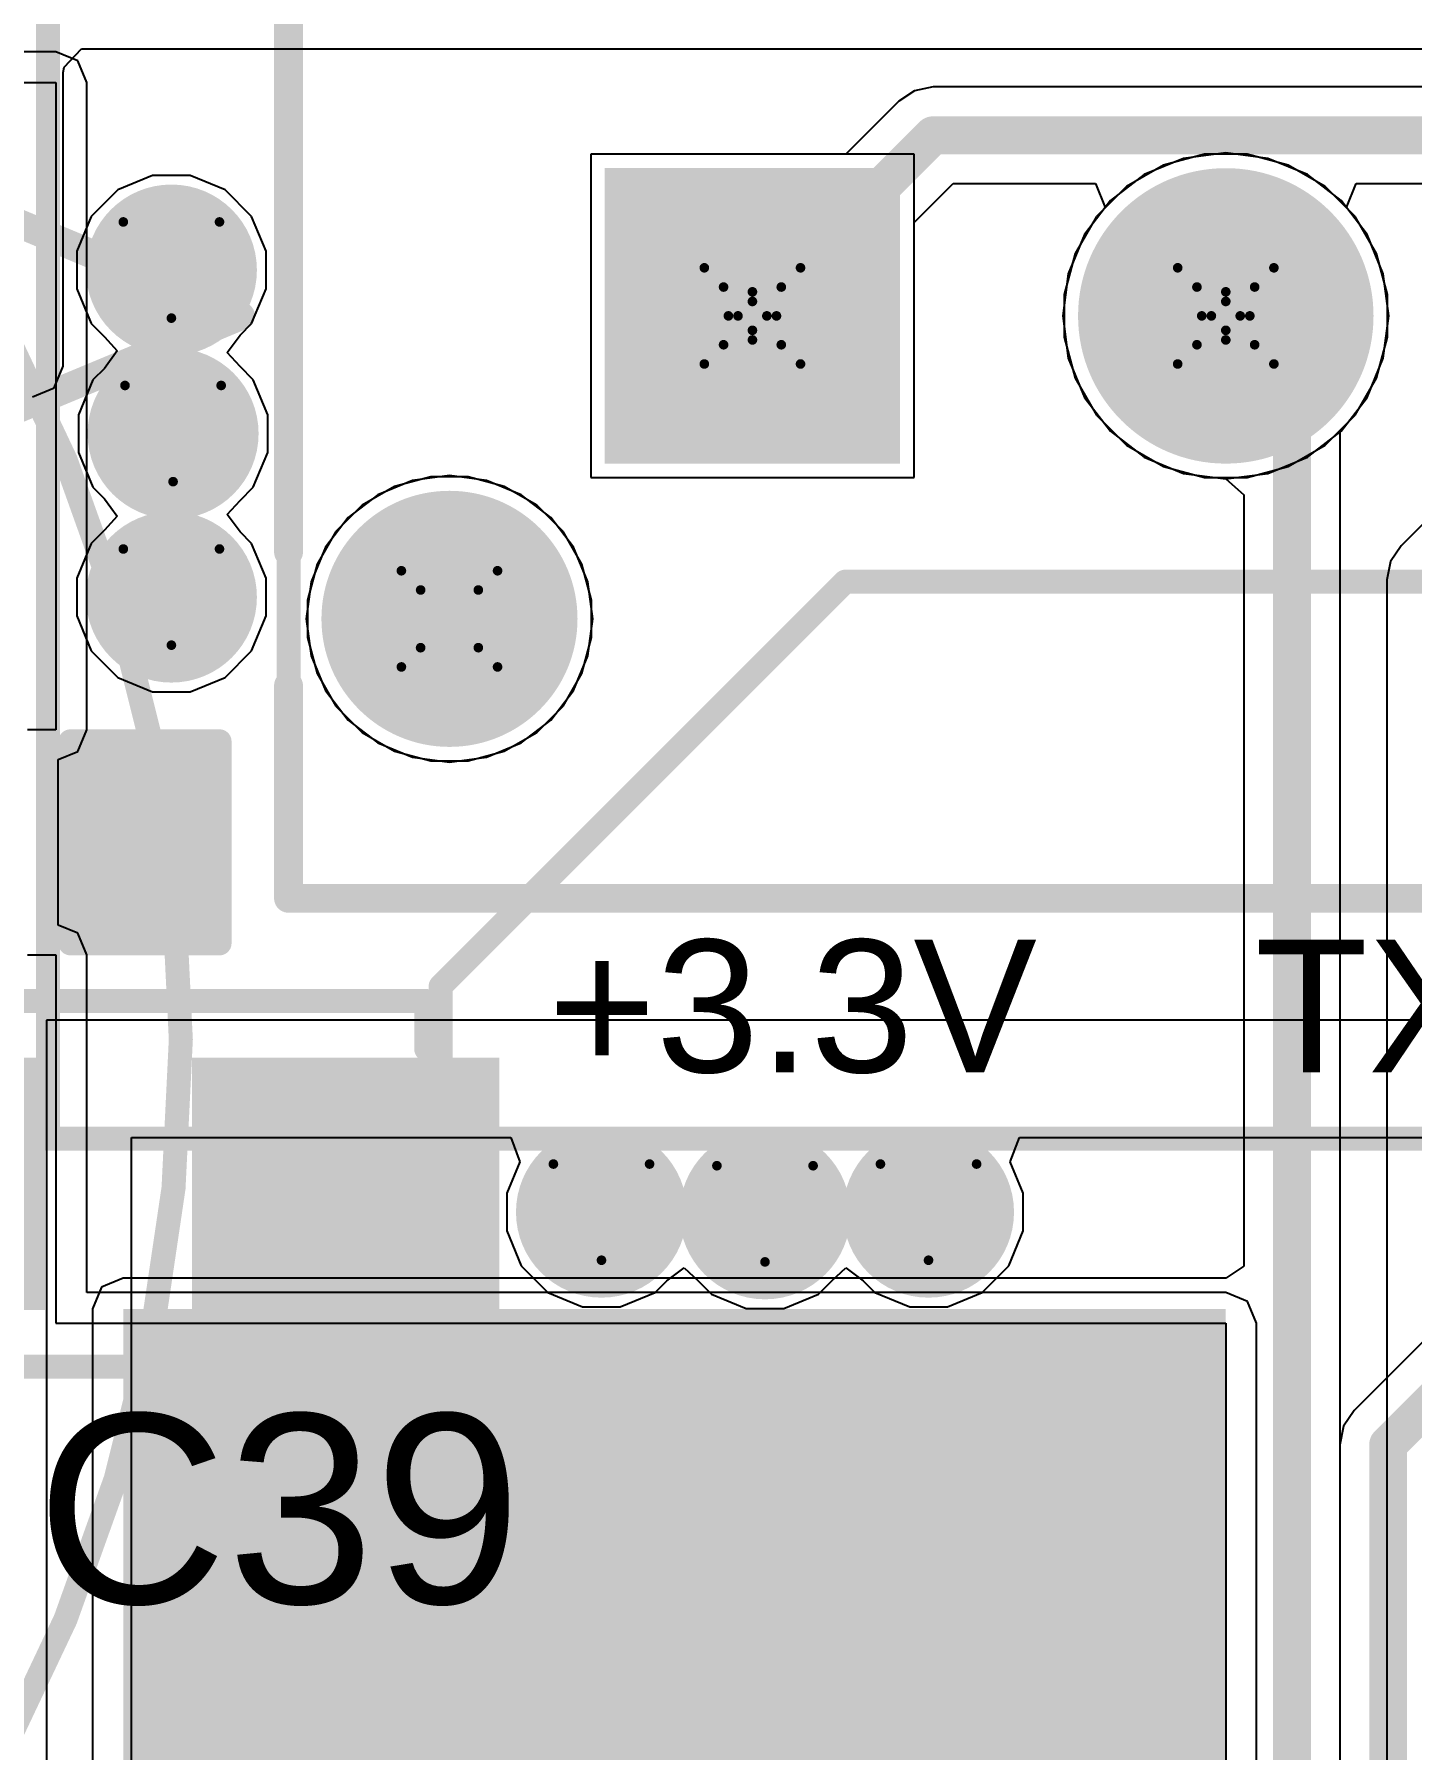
# Model space of a CAD drawing. Header units: inches. Extents: x -3 to 423, y -3 to 110.
# Drawn here: x 32.07 to 39.34, y 65.67 to 74.73 of the extents above; entities that cross this region are included whole.
import ezdxf

# ---------------------------------------------------------------- set-up
doc = ezdxf.new("R2010")
doc.units = ezdxf.units.IN
for name, color, linetype in [('Bottom Layer', 5, 'Continuous'), ('Bottom Overlay', 54, 'Continuous'), ('Bottom Paste', 16, 'Continuous'), ('Bottom Solder', 6, 'Continuous'), ('Drill Drawing', 1, 'Continuous'), ('Mechanical 13', 56, 'Continuous'), ('Mechanical 15', 56, 'Continuous'), ('Mid Layer', 16, 'Continuous'), ('Mid Layer 2', 76, 'Continuous'), ('Pad Holes', 156, 'Continuous'), ('Top Layer', 1, 'Continuous'), ('Top Overlay', 2, 'Continuous'), ('Top Paste', 8, 'Continuous'), ('Top Solder', 216, 'Continuous'), ('Via Holes', 16, 'Continuous')]:
    doc.layers.add(name, color=color, linetype=linetype)
doc.styles.add('Arial', font='', dxfattribs={"height": 0.2})
doc.styles.get('Arial').set_extended_font_data('Arial')

msp = doc.modelspace()

# ---------------------------------------------------------------- hatches: boundary and pattern name
at = {"layer": 'Bottom Layer'}
for points in [[(36.564, 72.536), (35.156, 72.536), (35.156, 73.944), (36.564, 73.944)], [(32.5374, 63.4263), (38.36, 63.4263), (38.36, 67.9958), (32.5374, 67.9958)], [(32.6899, 67.4349), (37.1899, 67.4349), (37.1899, 65.7849), (32.6899, 65.7849)]]:
    msp.add_hatch(color=5, dxfattribs=at).paths.add_polyline_path(points)
h = msp.add_hatch(color=5, dxfattribs=at)
edge = h.paths.add_edge_path()
edge.add_arc((38.36, 73.24), 0.704, 0, 360)
h = msp.add_hatch(color=5, dxfattribs=at)
edge = h.paths.add_edge_path()
edge.add_arc((32.7914, 73.4822), 0.35, 0, 360)
h = msp.add_hatch(color=5, dxfattribs=at)
edge = h.paths.add_edge_path()
edge.add_arc((32.8003, 72.6186), 0.35, 0, 360)
h = msp.add_hatch(color=5, dxfattribs=at)
edge = h.paths.add_edge_path()
edge.add_arc((34.26, 71.64), 0.6, 0, 360)
h = msp.add_hatch(color=5, dxfattribs=at)
edge = h.paths.add_edge_path()
edge.add_arc((32.7914, 71.755), 0.35, 0, 360)
h = msp.add_hatch(color=5, dxfattribs=at)
edge = h.paths.add_edge_path()
edge.add_arc((35.0628, 68.5066), 0.35, 0, 360)
h = msp.add_hatch(color=5, dxfattribs=at)
edge = h.paths.add_edge_path()
edge.add_arc((36.79, 68.5066), 0.35, 0, 360)
h = msp.add_hatch(color=5, dxfattribs=at)
edge = h.paths.add_edge_path()
edge.add_arc((35.9264, 68.4978), 0.35, 0, 360)
at = {"layer": 'Bottom Paste'}
msp.add_hatch(color=16, dxfattribs=at).paths.add_polyline_path([(32.6899, 67.4349), (37.1899, 67.4349), (37.1899, 65.7849), (32.6899, 65.7849)])
at = {"layer": 'Bottom Solder'}
for points in [[(36.6402, 72.4598), (35.0798, 72.4598), (35.0798, 74.0202), (36.6402, 74.0202)], [(32.6391, 67.4857), (37.2407, 67.4857), (37.2407, 65.7341), (32.6391, 65.7341)]]:
    msp.add_hatch(color=6, dxfattribs=at).paths.add_polyline_path(points)
h = msp.add_hatch(color=6, dxfattribs=at)
edge = h.paths.add_edge_path()
edge.add_arc((38.36, 73.24), 0.7802, 0, 360)
h = msp.add_hatch(color=6, dxfattribs=at)
edge = h.paths.add_edge_path()
edge.add_arc((32.7914, 73.4822), 0.4516, 0, 360)
h = msp.add_hatch(color=6, dxfattribs=at)
edge = h.paths.add_edge_path()
edge.add_arc((32.8003, 72.6186), 0.4516, 0, 360)
h = msp.add_hatch(color=6, dxfattribs=at)
edge = h.paths.add_edge_path()
edge.add_arc((34.26, 71.64), 0.6762, 0, 360)
h = msp.add_hatch(color=6, dxfattribs=at)
edge = h.paths.add_edge_path()
edge.add_arc((32.7914, 71.755), 0.4516, 0, 360)
h = msp.add_hatch(color=6, dxfattribs=at)
edge = h.paths.add_edge_path()
edge.add_arc((35.0628, 68.5066), 0.4516, 0, 360)
h = msp.add_hatch(color=6, dxfattribs=at)
edge = h.paths.add_edge_path()
edge.add_arc((35.9264, 68.4978), 0.4516, 0, 360)
h = msp.add_hatch(color=6, dxfattribs=at)
edge = h.paths.add_edge_path()
edge.add_arc((36.79, 68.5066), 0.4516, 0, 360)
at = {"layer": 'Mid Layer'}
msp.add_hatch(color=16, dxfattribs=at).paths.add_polyline_path([(36.564, 72.536), (35.156, 72.536), (35.156, 73.944), (36.564, 73.944)])
h = msp.add_hatch(color=16, dxfattribs=at)
edge = h.paths.add_edge_path()
edge.add_arc((38.36, 73.24), 0.704, 0, 360)
h = msp.add_hatch(color=16, dxfattribs=at)
edge = h.paths.add_edge_path()
edge.add_arc((32.7914, 73.4822), 0.35, 0, 360)
h = msp.add_hatch(color=16, dxfattribs=at)
edge = h.paths.add_edge_path()
edge.add_arc((32.8003, 72.6186), 0.35, 0, 360)
h = msp.add_hatch(color=16, dxfattribs=at)
edge = h.paths.add_edge_path()
edge.add_arc((34.26, 71.64), 0.6, 0, 360)
h = msp.add_hatch(color=16, dxfattribs=at)
edge = h.paths.add_edge_path()
edge.add_arc((32.7914, 71.755), 0.35, 0, 360)
h = msp.add_hatch(color=16, dxfattribs=at)
edge = h.paths.add_edge_path()
edge.add_arc((35.0628, 68.5066), 0.35, 0, 360)
h = msp.add_hatch(color=16, dxfattribs=at)
edge = h.paths.add_edge_path()
edge.add_arc((36.79, 68.5066), 0.35, 0, 360)
h = msp.add_hatch(color=16, dxfattribs=at)
edge = h.paths.add_edge_path()
edge.add_arc((35.9264, 68.4978), 0.35, 0, 360)
at = {"layer": 'Mid Layer 2'}
msp.add_hatch(color=76, dxfattribs=at).paths.add_polyline_path([(36.564, 72.536), (35.156, 72.536), (35.156, 73.944), (36.564, 73.944)])
h = msp.add_hatch(color=76, dxfattribs=at)
edge = h.paths.add_edge_path()
edge.add_arc((38.36, 73.24), 0.704, 0, 360)
h = msp.add_hatch(color=76, dxfattribs=at)
edge = h.paths.add_edge_path()
edge.add_arc((32.7914, 73.4822), 0.35, 0, 360)
h = msp.add_hatch(color=76, dxfattribs=at)
edge = h.paths.add_edge_path()
edge.add_arc((32.8003, 72.6186), 0.35, 0, 360)
h = msp.add_hatch(color=76, dxfattribs=at)
edge = h.paths.add_edge_path()
edge.add_arc((34.26, 71.64), 0.6, 0, 360)
h = msp.add_hatch(color=76, dxfattribs=at)
edge = h.paths.add_edge_path()
edge.add_arc((32.7914, 71.755), 0.35, 0, 360)
h = msp.add_hatch(color=76, dxfattribs=at)
edge = h.paths.add_edge_path()
edge.add_arc((35.0628, 68.5066), 0.35, 0, 360)
h = msp.add_hatch(color=76, dxfattribs=at)
edge = h.paths.add_edge_path()
edge.add_arc((36.79, 68.5066), 0.35, 0, 360)
h = msp.add_hatch(color=76, dxfattribs=at)
edge = h.paths.add_edge_path()
edge.add_arc((35.9264, 68.4978), 0.35, 0, 360)
at = {"layer": 'Pad Holes'}
h = msp.add_hatch(color=7, dxfattribs=at)
edge = h.paths.add_edge_path()
edge.add_arc((35.86, 73.24), 0.4445, 0, 360)
h = msp.add_hatch(color=7, dxfattribs=at)
edge = h.paths.add_edge_path()
edge.add_arc((38.36, 73.24), 0.4445, 0, 360)
h = msp.add_hatch(color=7, dxfattribs=at)
edge = h.paths.add_edge_path()
edge.add_arc((34.26, 71.64), 0.5969, 0, 360)
at = {"layer": 'Top Layer'}
for points in [[(36.564, 72.536), (35.156, 72.536), (35.156, 73.944), (36.564, 73.944)], [(32.1818, 70.0151), (32.1818, 70.9041), (32.9438, 70.9041), (32.9438, 70.0151)], [(33.002, 69.2212), (34.422, 69.2212), (34.422, 68.0912), (33.002, 68.0912)]]:
    msp.add_hatch(color=1, dxfattribs=at).paths.add_polyline_path(points)
h = msp.add_hatch(color=1, dxfattribs=at)
edge = h.paths.add_edge_path()
edge.add_arc((38.36, 73.24), 0.704, 0, 360)
h = msp.add_hatch(color=1, dxfattribs=at)
edge = h.paths.add_edge_path()
edge.add_arc((32.7914, 73.4822), 0.35, 0, 360)
h = msp.add_hatch(color=1, dxfattribs=at)
edge = h.paths.add_edge_path()
edge.add_arc((32.8003, 72.6186), 0.35, 0, 360)
h = msp.add_hatch(color=1, dxfattribs=at)
edge = h.paths.add_edge_path()
edge.add_arc((34.26, 71.64), 0.6, 0, 360)
h = msp.add_hatch(color=1, dxfattribs=at)
edge = h.paths.add_edge_path()
edge.add_arc((32.7914, 71.755), 0.35, 0, 360)
h = msp.add_hatch(color=1, dxfattribs=at)
edge = h.paths.add_edge_path()
edge.add_arc((35.0628, 68.5066), 0.35, 0, 360)
h = msp.add_hatch(color=1, dxfattribs=at)
edge = h.paths.add_edge_path()
edge.add_arc((36.79, 68.5066), 0.35, 0, 360)
h = msp.add_hatch(color=1, dxfattribs=at)
edge = h.paths.add_edge_path()
edge.add_arc((35.9264, 68.4978), 0.35, 0, 360)
at = {"layer": 'Top Paste'}
for points in [[(32.1818, 70.0151), (32.1818, 70.9041), (32.9438, 70.9041), (32.9438, 70.0151)], [(33.002, 69.2212), (34.422, 69.2212), (34.422, 68.0912), (33.002, 68.0912)]]:
    msp.add_hatch(color=8, dxfattribs=at).paths.add_polyline_path(points)
at = {"layer": 'Top Solder'}
for points in [[(36.6402, 72.4598), (35.0798, 72.4598), (35.0798, 74.0202), (36.6402, 74.0202)], [(32.1218, 69.9551), (32.1218, 70.9641), (33.0038, 70.9641), (33.0038, 69.9551)], [(30.5004, 69.3228), (32.1236, 69.3228), (32.1236, 67.9896), (30.5004, 67.9896)], [(32.9004, 69.3228), (34.5236, 69.3228), (34.5236, 67.9896), (32.9004, 67.9896)]]:
    msp.add_hatch(color=216, dxfattribs=at).paths.add_polyline_path(points)
h = msp.add_hatch(color=216, dxfattribs=at)
edge = h.paths.add_edge_path()
edge.add_arc((38.36, 73.24), 0.7802, 0, 360)
h = msp.add_hatch(color=216, dxfattribs=at)
edge = h.paths.add_edge_path()
edge.add_arc((32.7914, 73.4822), 0.4516, 0, 360)
h = msp.add_hatch(color=216, dxfattribs=at)
edge = h.paths.add_edge_path()
edge.add_arc((32.8003, 72.6186), 0.4516, 0, 360)
h = msp.add_hatch(color=216, dxfattribs=at)
edge = h.paths.add_edge_path()
edge.add_arc((34.26, 71.64), 0.6762, 0, 360)
h = msp.add_hatch(color=216, dxfattribs=at)
edge = h.paths.add_edge_path()
edge.add_arc((32.7914, 71.755), 0.4516, 0, 360)
h = msp.add_hatch(color=216, dxfattribs=at)
edge = h.paths.add_edge_path()
edge.add_arc((35.0628, 68.5066), 0.4516, 0, 360)
h = msp.add_hatch(color=216, dxfattribs=at)
edge = h.paths.add_edge_path()
edge.add_arc((35.9264, 68.4978), 0.4516, 0, 360)
h = msp.add_hatch(color=216, dxfattribs=at)
edge = h.paths.add_edge_path()
edge.add_arc((36.79, 68.5066), 0.4516, 0, 360)
at = {"layer": 'Via Holes'}
h = msp.add_hatch(color=7, dxfattribs=at)
edge = h.paths.add_edge_path()
edge.add_arc((32.7914, 73.4822), 0.25, 0, 360)
h = msp.add_hatch(color=7, dxfattribs=at)
edge = h.paths.add_edge_path()
edge.add_arc((32.8003, 72.6186), 0.25, 0, 360)
h = msp.add_hatch(color=7, dxfattribs=at)
edge = h.paths.add_edge_path()
edge.add_arc((32.7914, 71.755), 0.25, 0, 360)
h = msp.add_hatch(color=7, dxfattribs=at)
edge = h.paths.add_edge_path()
edge.add_arc((35.0628, 68.5066), 0.25, 0, 360)
h = msp.add_hatch(color=7, dxfattribs=at)
edge = h.paths.add_edge_path()
edge.add_arc((35.9264, 68.4978), 0.25, 0, 360)
h = msp.add_hatch(color=7, dxfattribs=at)
edge = h.paths.add_edge_path()
edge.add_arc((36.79, 68.5066), 0.25, 0, 360)

# ---------------------------------------------------------------- linework, layer by layer
at = {"layer": 'Bottom Layer'}
for p, q in [((32.2247, 74.5534), (32.3164, 74.6497)), ((32.3164, 74.6497), (44.7838, 74.6497)), ((32.2206, 74.5263), (32.2247, 74.5534)), ((32.2206, 72.9742), (32.2206, 74.5263)), ((36.7165, 74.4295), (36.6338, 74.3742)), ((36.814, 74.4489), (36.7165, 74.4295)), ((46.7275, 74.4489), (36.814, 74.4489)), ((36.6338, 74.3742), (36.3535, 74.094)), ((36.3535, 74.094), (35.006, 74.094)), ((35.006, 74.094), (35.006, 72.386)), ((36.714, 73.7335), (36.9196, 73.9391)), ((36.9196, 73.9391), (37.6722, 73.9391)), ((37.6722, 73.9391), (37.7225, 73.8121)), ((38.9975, 73.8121), (39.0478, 73.9391)), ((39.0478, 73.9391), (40.1722, 73.9391)), ((37.7225, 73.8121), (37.614, 73.6707)), ((39.106, 73.6707), (38.9975, 73.8121)), ((36.714, 72.386), (36.714, 73.7335)), ((37.614, 73.6707), (37.528, 73.4629)), ((39.192, 73.4629), (39.106, 73.6707)), ((37.528, 73.4629), (37.4986, 73.24)), ((39.2214, 73.24), (39.192, 73.4629)), ((37.4986, 73.24), (37.528, 73.0171)), ((39.192, 73.0171), (39.2214, 73.24)), ((32.173, 72.8594), (32.2206, 72.9742)), ((37.528, 73.0171), (37.614, 72.8093)), ((39.106, 72.8093), (39.192, 73.0171)), ((32.0582, 72.8118), (32.173, 72.8594)), ((40.1008, 72.8413), (39.2858, 72.0262)), ((37.614, 72.8093), (37.7509, 72.6309)), ((38.9691, 72.6309), (39.106, 72.8093)), ((37.7509, 72.6309), (37.9293, 72.494)), ((38.9645, 72.6274), (38.9691, 72.6309)), ((38.9645, 51.2796), (38.9645, 72.6274)), ((37.9293, 72.494), (38.1371, 72.408)), ((34.26, 72.3965), (34.0642, 72.3707)), ((34.4558, 72.3707), (34.26, 72.3965)), ((35.006, 72.386), (36.714, 72.386)), ((38.1371, 72.408), (38.36, 72.3786)), ((33.8818, 72.2951), (33.7251, 72.1749)), ((34.0642, 72.3707), (33.8818, 72.2951)), ((34.6382, 72.2951), (34.4558, 72.3707)), ((34.7949, 72.1749), (34.6382, 72.2951)), ((38.36, 72.3786), (38.4547, 72.2956)), ((38.4547, 72.2956), (38.4547, 68.2214)), ((33.7251, 72.1749), (33.6049, 72.0182)), ((34.9151, 72.0182), (34.7949, 72.1749)), ((39.2858, 72.0262), (39.2305, 71.9435)), ((33.6049, 72.0182), (33.5293, 71.8358)), ((34.9907, 71.8358), (34.9151, 72.0182)), ((39.2305, 71.9435), (39.2111, 71.846)), ((39.2111, 71.846), (39.2111, 62.2107)), ((33.5293, 71.8358), (33.5035, 71.64)), ((35.0165, 71.64), (34.9907, 71.8358)), ((33.5035, 71.64), (33.5293, 71.4442)), ((34.9907, 71.4442), (35.0165, 71.64)), ((33.5293, 71.4442), (33.6049, 71.2618)), ((34.9151, 71.2618), (34.9907, 71.4442)), ((33.6049, 71.2618), (33.7251, 71.1051)), ((34.7949, 71.1051), (34.9151, 71.2618)), ((33.7251, 71.1051), (33.8818, 70.9849)), ((34.6382, 70.9849), (34.7949, 71.1051)), ((33.8818, 70.9849), (34.0642, 70.9093)), ((34.4558, 70.9093), (34.6382, 70.9849)), ((34.0642, 70.9093), (34.26, 70.8835)), ((34.26, 70.8835), (34.4558, 70.9093)), ((38.4547, 68.2214), (38.36, 68.1582)), ((32.5374, 68.1582), (32.4226, 68.1106)), ((38.36, 68.1582), (32.5374, 68.1582)), ((32.4226, 68.1106), (32.375, 67.9958)), ((32.375, 67.9958), (32.375, 63.4263))]:
    msp.add_line(p, q, dxfattribs=at)
at = {"layer": 'Bottom Layer', "const_width": 0.2}
for points in [[(35.86, 73.24), (36.814, 74.194)], [(36.814, 74.194), (46.7275, 74.194)], [(38.36, 73.24), (38.7096, 72.8904)], [(38.7096, 51.2796), (38.7096, 72.8904)]]:
    msp.add_lwpolyline(points, dxfattribs=at)
at = {"layer": 'Bottom Layer', "const_width": 0.1}
for points in [[(36.764, 74.194, 1), (36.864, 74.194, 1)], [(36.764, 74.194, 1), (36.864, 74.194, 1)], [(35.81, 73.24, 1), (35.91, 73.24, 1)], [(38.31, 73.24, 1), (38.41, 73.24, 1)], [(38.6596, 72.8904, 1), (38.7596, 72.8904, 1)], [(38.6596, 72.8904, 1), (38.7596, 72.8904, 1)]]:
    msp.add_lwpolyline(points, format="xyb", close=True, dxfattribs=at)
at = {"layer": 'Bottom Overlay'}
for points, const_width in [([(32.8412, 69.4182, 1), (16.8412, 69.4182, 1)], 0.127), ([(36.3182, 71.8361, 1), (36.3817, 71.8361, 1)], 0.0635), ([(36.3182, 71.8361, 1), (36.3817, 71.8361, 1)], 0.0635), ([(34.1819, 69.6999, 1), (34.2454, 69.6999, 1)], 0.0635), ([(34.1819, 69.6999, 1), (34.2454, 69.6999, 1)], 0.0635), ([(32.8094, 69.4182, 1), (32.8729, 69.4182, 1)], 0.0635), ([(34.1819, 67.6259, 1), (34.2454, 67.6259, 1)], 0.0635)]:
    msp.add_lwpolyline(points, format="xyb", close=True, dxfattribs=dict(at, const_width=const_width))
at = {"layer": 'Bottom Overlay', "const_width": 0.127}
for points in [[(34.2137, 69.6999), (36.3499, 71.8361)], [(36.3499, 71.8361), (44.6661, 71.8361)], [(34.2137, 67.6259), (34.2137, 69.6999)]]:
    msp.add_lwpolyline(points, dxfattribs=at)
at = {"layer": 'Drill Drawing', "const_width": 0.0508}
for points in [[(32.5374, 73.7362), (33.0454, 73.7362)], [(32.5374, 73.7362), (32.7914, 73.2282)], [(32.7914, 73.2282), (33.0454, 73.7362)], [(35.606, 73.494), (35.86, 73.367)], [(35.606, 73.494), (35.733, 73.24)], [(35.86, 73.367), (36.114, 73.494)], [(35.987, 73.24), (36.114, 73.494)], [(38.106, 73.494), (38.36, 73.367)], [(38.106, 73.494), (38.233, 73.24)], [(38.36, 73.367), (38.614, 73.494)], [(38.487, 73.24), (38.614, 73.494)], [(35.7076, 73.3924), (35.86, 73.3162)], [(35.7076, 73.3924), (35.7838, 73.24)], [(35.86, 73.3162), (36.0124, 73.3924)], [(35.9362, 73.24), (36.0124, 73.3924)], [(38.2076, 73.3924), (38.36, 73.3162)], [(38.2076, 73.3924), (38.2838, 73.24)], [(38.36, 73.3162), (38.5124, 73.3924)], [(38.4362, 73.24), (38.5124, 73.3924)], [(35.606, 72.986), (35.733, 73.24)], [(35.7076, 73.0876), (35.7838, 73.24)], [(35.9362, 73.24), (36.0124, 73.0876)], [(35.987, 73.24), (36.114, 72.986)], [(38.106, 72.986), (38.233, 73.24)], [(38.2076, 73.0876), (38.2838, 73.24)], [(38.4362, 73.24), (38.5124, 73.0876)], [(38.487, 73.24), (38.614, 72.986)], [(35.606, 72.986), (35.86, 73.113)], [(35.7076, 73.0876), (35.86, 73.1638)], [(35.86, 73.1638), (36.0124, 73.0876)], [(35.86, 73.113), (36.114, 72.986)], [(38.106, 72.986), (38.36, 73.113)], [(38.2076, 73.0876), (38.36, 73.1638)], [(38.36, 73.1638), (38.5124, 73.0876)], [(38.36, 73.113), (38.614, 72.986)], [(32.5463, 72.8726), (33.0543, 72.8726)], [(32.5463, 72.8726), (32.8003, 72.3646)], [(32.8003, 72.3646), (33.0543, 72.8726)], [(32.5374, 72.009), (33.0454, 72.009)], [(32.5374, 72.009), (32.7914, 71.501)], [(32.7914, 71.501), (33.0454, 72.009)], [(34.006, 71.894), (34.514, 71.894)], [(34.006, 71.386), (34.006, 71.894)], [(34.514, 71.386), (34.514, 71.894)], [(34.1076, 71.7924), (34.4124, 71.7924)], [(34.1076, 71.4876), (34.1076, 71.7924)], [(34.4124, 71.4876), (34.4124, 71.7924)], [(34.1076, 71.4876), (34.4124, 71.4876)], [(34.006, 71.386), (34.514, 71.386)], [(34.8088, 68.7606), (35.3168, 68.7606)], [(34.8088, 68.7606), (35.0628, 68.2526)], [(35.0628, 68.2526), (35.3168, 68.7606)], [(35.6724, 68.7518), (36.1804, 68.7518)], [(35.6724, 68.7518), (35.9264, 68.2438)], [(35.9264, 68.2438), (36.1804, 68.7518)], [(36.536, 68.7606), (37.044, 68.7606)], [(36.536, 68.7606), (36.79, 68.2526)], [(36.79, 68.2526), (37.044, 68.7606)]]:
    msp.add_lwpolyline(points, dxfattribs=at)
at = {"layer": 'Drill Drawing', "const_width": 0.0254}
for points in [[(32.5247, 73.7362, 1), (32.5501, 73.7362, 1)], [(32.5247, 73.7362, 1), (32.5501, 73.7362, 1)], [(33.0327, 73.7362, 1), (33.0581, 73.7362, 1)], [(33.0327, 73.7362, 1), (33.0581, 73.7362, 1)], [(35.5933, 73.494, 1), (35.6187, 73.494, 1)], [(35.5933, 73.494, 1), (35.6187, 73.494, 1)], [(36.1013, 73.494, 1), (36.1267, 73.494, 1)], [(36.1013, 73.494, 1), (36.1267, 73.494, 1)], [(38.0933, 73.494, 1), (38.1187, 73.494, 1)], [(38.0933, 73.494, 1), (38.1187, 73.494, 1)], [(38.6013, 73.494, 1), (38.6267, 73.494, 1)], [(38.6013, 73.494, 1), (38.6267, 73.494, 1)], [(35.6949, 73.3924, 1), (35.7203, 73.3924, 1)], [(35.6949, 73.3924, 1), (35.7203, 73.3924, 1)], [(35.8473, 73.367, 1), (35.8727, 73.367, 1)], [(35.8473, 73.367, 1), (35.8727, 73.367, 1)], [(35.9997, 73.3924, 1), (36.0251, 73.3924, 1)], [(35.9997, 73.3924, 1), (36.0251, 73.3924, 1)], [(38.1949, 73.3924, 1), (38.2203, 73.3924, 1)], [(38.1949, 73.3924, 1), (38.2203, 73.3924, 1)], [(38.3473, 73.367, 1), (38.3727, 73.367, 1)], [(38.3473, 73.367, 1), (38.3727, 73.367, 1)], [(38.4997, 73.3924, 1), (38.5251, 73.3924, 1)], [(38.4997, 73.3924, 1), (38.5251, 73.3924, 1)], [(35.8473, 73.3162, 1), (35.8727, 73.3162, 1)], [(35.8473, 73.3162, 1), (35.8727, 73.3162, 1)], [(38.3473, 73.3162, 1), (38.3727, 73.3162, 1)], [(38.3473, 73.3162, 1), (38.3727, 73.3162, 1)], [(32.7787, 73.2282, 1), (32.8041, 73.2282, 1)], [(32.7787, 73.2282, 1), (32.8041, 73.2282, 1)], [(35.7203, 73.24, 1), (35.7457, 73.24, 1)], [(35.7203, 73.24, 1), (35.7457, 73.24, 1)], [(35.7711, 73.24, 1), (35.7965, 73.24, 1)], [(35.7711, 73.24, 1), (35.7965, 73.24, 1)], [(35.9235, 73.24, 1), (35.9489, 73.24, 1)], [(35.9235, 73.24, 1), (35.9489, 73.24, 1)], [(35.9743, 73.24, 1), (35.9997, 73.24, 1)], [(35.9743, 73.24, 1), (35.9997, 73.24, 1)], [(38.2203, 73.24, 1), (38.2457, 73.24, 1)], [(38.2203, 73.24, 1), (38.2457, 73.24, 1)], [(38.2711, 73.24, 1), (38.2965, 73.24, 1)], [(38.2711, 73.24, 1), (38.2965, 73.24, 1)], [(38.4235, 73.24, 1), (38.4489, 73.24, 1)], [(38.4235, 73.24, 1), (38.4489, 73.24, 1)], [(38.4743, 73.24, 1), (38.4997, 73.24, 1)], [(38.4743, 73.24, 1), (38.4997, 73.24, 1)], [(35.6949, 73.0876, 1), (35.7203, 73.0876, 1)], [(35.6949, 73.0876, 1), (35.7203, 73.0876, 1)], [(35.8473, 73.1638, 1), (35.8727, 73.1638, 1)], [(35.8473, 73.1638, 1), (35.8727, 73.1638, 1)], [(35.8473, 73.113, 1), (35.8727, 73.113, 1)], [(35.8473, 73.113, 1), (35.8727, 73.113, 1)], [(35.9997, 73.0876, 1), (36.0251, 73.0876, 1)], [(35.9997, 73.0876, 1), (36.0251, 73.0876, 1)], [(38.1949, 73.0876, 1), (38.2203, 73.0876, 1)], [(38.1949, 73.0876, 1), (38.2203, 73.0876, 1)], [(38.3473, 73.1638, 1), (38.3727, 73.1638, 1)], [(38.3473, 73.1638, 1), (38.3727, 73.1638, 1)], [(38.3473, 73.113, 1), (38.3727, 73.113, 1)], [(38.3473, 73.113, 1), (38.3727, 73.113, 1)], [(38.4997, 73.0876, 1), (38.5251, 73.0876, 1)], [(38.4997, 73.0876, 1), (38.5251, 73.0876, 1)], [(35.5933, 72.986, 1), (35.6187, 72.986, 1)], [(35.5933, 72.986, 1), (35.6187, 72.986, 1)], [(36.1013, 72.986, 1), (36.1267, 72.986, 1)], [(36.1013, 72.986, 1), (36.1267, 72.986, 1)], [(38.0933, 72.986, 1), (38.1187, 72.986, 1)], [(38.0933, 72.986, 1), (38.1187, 72.986, 1)], [(38.6013, 72.986, 1), (38.6267, 72.986, 1)], [(38.6013, 72.986, 1), (38.6267, 72.986, 1)], [(32.5336, 72.8726, 1), (32.559, 72.8726, 1)], [(32.5336, 72.8726, 1), (32.559, 72.8726, 1)], [(33.0416, 72.8726, 1), (33.067, 72.8726, 1)], [(33.0416, 72.8726, 1), (33.067, 72.8726, 1)], [(32.7876, 72.3646, 1), (32.813, 72.3646, 1)], [(32.7876, 72.3646, 1), (32.813, 72.3646, 1)], [(32.5247, 72.009, 1), (32.5501, 72.009, 1)], [(32.5247, 72.009, 1), (32.5501, 72.009, 1)], [(33.0327, 72.009, 1), (33.0581, 72.009, 1)], [(33.0327, 72.009, 1), (33.0581, 72.009, 1)], [(33.9933, 71.894, 1), (34.0187, 71.894, 1)], [(33.9933, 71.894, 1), (34.0187, 71.894, 1)], [(34.5013, 71.894, 1), (34.5267, 71.894, 1)], [(34.5013, 71.894, 1), (34.5267, 71.894, 1)], [(34.0949, 71.7924, 1), (34.1203, 71.7924, 1)], [(34.0949, 71.7924, 1), (34.1203, 71.7924, 1)], [(34.3997, 71.7924, 1), (34.4251, 71.7924, 1)], [(34.3997, 71.7924, 1), (34.4251, 71.7924, 1)], [(32.7787, 71.501, 1), (32.8041, 71.501, 1)], [(32.7787, 71.501, 1), (32.8041, 71.501, 1)], [(34.0949, 71.4876, 1), (34.1203, 71.4876, 1)], [(34.0949, 71.4876, 1), (34.1203, 71.4876, 1)], [(34.3997, 71.4876, 1), (34.4251, 71.4876, 1)], [(34.3997, 71.4876, 1), (34.4251, 71.4876, 1)], [(33.9933, 71.386, 1), (34.0187, 71.386, 1)], [(33.9933, 71.386, 1), (34.0187, 71.386, 1)], [(34.5013, 71.386, 1), (34.5267, 71.386, 1)], [(34.5013, 71.386, 1), (34.5267, 71.386, 1)], [(34.7961, 68.7606, 1), (34.8215, 68.7606, 1)], [(34.7961, 68.7606, 1), (34.8215, 68.7606, 1)], [(35.3041, 68.7606, 1), (35.3295, 68.7606, 1)], [(35.3041, 68.7606, 1), (35.3295, 68.7606, 1)], [(35.6597, 68.7518, 1), (35.6851, 68.7518, 1)], [(35.6597, 68.7518, 1), (35.6851, 68.7518, 1)], [(36.1677, 68.7518, 1), (36.1931, 68.7518, 1)], [(36.1677, 68.7518, 1), (36.1931, 68.7518, 1)], [(36.5233, 68.7606, 1), (36.5487, 68.7606, 1)], [(36.5233, 68.7606, 1), (36.5487, 68.7606, 1)], [(37.0313, 68.7606, 1), (37.0567, 68.7606, 1)], [(37.0313, 68.7606, 1), (37.0567, 68.7606, 1)], [(35.0501, 68.2526, 1), (35.0755, 68.2526, 1)], [(35.0501, 68.2526, 1), (35.0755, 68.2526, 1)], [(35.9137, 68.2438, 1), (35.9391, 68.2438, 1)], [(35.9137, 68.2438, 1), (35.9391, 68.2438, 1)], [(36.7773, 68.2526, 1), (36.8027, 68.2526, 1)], [(36.7773, 68.2526, 1), (36.8027, 68.2526, 1)]]:
    msp.add_lwpolyline(points, format="xyb", close=True, dxfattribs=at)
at = {"layer": 'Mechanical 13', "const_width": 0.127}
for points in [[(33.41, 77.464), (33.41, 70.164)], [(31.632, 73.875), (33.156, 73.24)], [(31.632, 72.605), (33.156, 73.24)], [(33.41, 70.164), (45.81, 70.164)]]:
    msp.add_lwpolyline(points, dxfattribs=at)
at = {"layer": 'Mechanical 13', "const_width": 0.0635}
for points in [[(33.1243, 73.24, 1), (33.1878, 73.24, 1)], [(33.1243, 73.24, 1), (33.1878, 73.24, 1)], [(33.3783, 70.164, 1), (33.4418, 70.164, 1)], [(33.3783, 70.164, 1), (33.4418, 70.164, 1)]]:
    msp.add_lwpolyline(points, format="xyb", close=True, dxfattribs=at)
at = {"layer": 'Mechanical 15', "const_width": 0.127}
for points in [[(32.14, 68.894), (32.14, 78.734)], [(32.14, 68.894), (47.08, 68.894)]]:
    msp.add_lwpolyline(points, dxfattribs=at)
at = {"layer": 'Mechanical 15', "const_width": 0.0635}
msp.add_lwpolyline([(32.1083, 68.894, 1), (32.1718, 68.894, 1)], format="xyb", close=True, dxfattribs=at)
msp.add_lwpolyline([(32.1083, 68.894, 1), (32.1718, 68.894, 1)], format="xyb", close=True, dxfattribs=at)
at = {"layer": 'Mid Layer'}
for p, q in [((36.714, 74.094), (35.006, 74.094)), ((35.006, 74.094), (35.006, 72.386)), ((36.714, 72.386), (36.714, 74.094)), ((38.1371, 74.072), (37.9293, 73.986)), ((38.36, 74.1014), (38.1371, 74.072)), ((38.5829, 74.072), (38.36, 74.1014)), ((38.7907, 73.986), (38.5829, 74.072)), ((37.9293, 73.986), (37.7509, 73.8491)), ((38.9691, 73.8491), (38.7907, 73.986)), ((37.7509, 73.8491), (37.614, 73.6707)), ((39.106, 73.6707), (38.9691, 73.8491)), ((37.614, 73.6707), (37.528, 73.4629)), ((39.192, 73.4629), (39.106, 73.6707)), ((37.528, 73.4629), (37.4986, 73.24)), ((39.2214, 73.24), (39.192, 73.4629)), ((37.4986, 73.24), (37.528, 73.0171)), ((39.192, 73.0171), (39.2214, 73.24)), ((37.528, 73.0171), (37.614, 72.8093)), ((39.106, 72.8093), (39.192, 73.0171)), ((37.614, 72.8093), (37.7509, 72.6309)), ((38.9691, 72.6309), (39.106, 72.8093)), ((37.7509, 72.6309), (37.9293, 72.494)), ((38.7907, 72.494), (38.9691, 72.6309)), ((37.9293, 72.494), (38.1371, 72.408)), ((38.5829, 72.408), (38.7907, 72.494)), ((34.26, 72.3965), (34.0642, 72.3707)), ((34.4558, 72.3707), (34.26, 72.3965)), ((35.006, 72.386), (36.714, 72.386)), ((38.1371, 72.408), (38.36, 72.3786)), ((38.36, 72.3786), (38.5829, 72.408)), ((33.8818, 72.2951), (33.7251, 72.1749)), ((34.0642, 72.3707), (33.8818, 72.2951)), ((34.6382, 72.2951), (34.4558, 72.3707)), ((34.7949, 72.1749), (34.6382, 72.2951)), ((33.7251, 72.1749), (33.6049, 72.0182)), ((34.9151, 72.0182), (34.7949, 72.1749)), ((33.6049, 72.0182), (33.5293, 71.8358)), ((34.9907, 71.8358), (34.9151, 72.0182)), ((33.5293, 71.8358), (33.5035, 71.64)), ((35.0165, 71.64), (34.9907, 71.8358)), ((33.5035, 71.64), (33.5293, 71.4442)), ((34.9907, 71.4442), (35.0165, 71.64)), ((33.5293, 71.4442), (33.6049, 71.2618)), ((34.9151, 71.2618), (34.9907, 71.4442)), ((33.6049, 71.2618), (33.7251, 71.1051)), ((34.7949, 71.1051), (34.9151, 71.2618)), ((33.7251, 71.1051), (33.8818, 70.9849)), ((34.6382, 70.9849), (34.7949, 71.1051)), ((33.8818, 70.9849), (34.0642, 70.9093)), ((34.4558, 70.9093), (34.6382, 70.9849)), ((34.0642, 70.9093), (34.26, 70.8835)), ((34.26, 70.8835), (34.4558, 70.9093))]:
    msp.add_line(p, q, dxfattribs=at)
at = {"layer": 'Mid Layer 2'}
for p, q in [((36.714, 74.094), (35.006, 74.094)), ((35.006, 74.094), (35.006, 72.386)), ((36.714, 72.386), (36.714, 74.094)), ((38.0304, 74.0358), (37.8356, 73.9234)), ((38.2476, 74.094), (38.0304, 74.0358)), ((38.4724, 74.094), (38.2476, 74.094)), ((38.6896, 74.0358), (38.4724, 74.094)), ((38.8844, 73.9234), (38.6896, 74.0358)), ((32.6919, 73.9822), (32.5082, 73.9061)), ((32.8909, 73.9822), (32.6919, 73.9822)), ((33.0746, 73.9061), (32.8909, 73.9822)), ((32.5082, 73.9061), (32.3675, 73.7654)), ((33.2153, 73.7654), (33.0746, 73.9061)), ((37.8356, 73.9234), (37.6766, 73.7644)), ((39.0434, 73.7644), (38.8844, 73.9234)), ((32.3675, 73.7654), (32.2914, 73.5817)), ((33.2914, 73.5817), (33.2153, 73.7654)), ((37.6766, 73.7644), (37.5642, 73.5696)), ((39.1558, 73.5696), (39.0434, 73.7644)), ((32.2914, 73.5817), (32.2914, 73.3827)), ((33.2914, 73.3827), (33.2914, 73.5817)), ((37.5642, 73.5696), (37.506, 73.3524)), ((39.214, 73.3524), (39.1558, 73.5696)), ((32.2914, 73.3827), (32.3675, 73.199)), ((33.2153, 73.199), (33.2914, 73.3827)), ((37.506, 73.3524), (37.506, 73.1276)), ((39.214, 73.1276), (39.214, 73.3524)), ((32.3675, 73.199), (32.4376, 73.1289)), ((32.4376, 73.1289), (32.5056, 73.0549)), ((33.086, 73.0459), (33.1541, 73.1378)), ((33.1541, 73.1378), (33.2153, 73.199)), ((37.506, 73.1276), (37.5642, 72.9104)), ((39.1558, 72.9104), (39.214, 73.1276)), ((32.5056, 73.0549), (32.4376, 72.963)), ((33.1541, 72.9719), (33.086, 73.0459)), ((32.4376, 72.963), (32.3764, 72.9018)), ((33.2241, 72.9018), (33.1541, 72.9719)), ((32.3764, 72.9018), (32.3003, 72.7181)), ((33.3003, 72.7181), (33.2241, 72.9018)), ((37.5642, 72.9104), (37.6766, 72.7156)), ((39.0434, 72.7156), (39.1558, 72.9104)), ((32.3003, 72.7181), (32.3003, 72.5191)), ((33.3003, 72.5191), (33.3003, 72.7181)), ((37.6766, 72.7156), (37.8356, 72.5566)), ((38.8844, 72.5566), (39.0434, 72.7156)), ((32.3003, 72.5191), (32.3764, 72.3354)), ((33.2241, 72.3354), (33.3003, 72.5191)), ((37.8356, 72.5566), (38.0304, 72.4442)), ((38.6896, 72.4442), (38.8844, 72.5566)), ((34.1613, 72.39), (33.9705, 72.3389)), ((34.3587, 72.39), (34.1613, 72.39)), ((34.5495, 72.3389), (34.3587, 72.39)), ((35.006, 72.386), (36.714, 72.386)), ((38.0304, 72.4442), (38.2476, 72.386)), ((38.2476, 72.386), (38.4724, 72.386)), ((38.4724, 72.386), (38.6896, 72.4442)), ((32.3764, 72.3354), (32.4376, 72.2742)), ((33.1541, 72.2653), (33.2241, 72.3354)), ((33.9705, 72.3389), (33.7995, 72.2402)), ((34.7205, 72.2402), (34.5495, 72.3389)), ((32.4376, 72.2742), (32.5056, 72.1823)), ((33.086, 72.1913), (33.1541, 72.2653)), ((33.7995, 72.2402), (33.6599, 72.1005)), ((34.8601, 72.1005), (34.7205, 72.2402)), ((32.5056, 72.1823), (32.4376, 72.1083)), ((33.1541, 72.0994), (33.086, 72.1913)), ((32.3675, 72.0382), (32.2914, 71.8545)), ((32.4376, 72.1083), (32.3675, 72.0382)), ((33.2153, 72.0382), (33.1541, 72.0994)), ((33.2914, 71.8545), (33.2153, 72.0382)), ((33.6599, 72.1005), (33.5611, 71.9295)), ((34.9589, 71.9295), (34.8601, 72.1005)), ((32.2914, 71.8545), (32.2914, 71.6555)), ((33.2914, 71.6555), (33.2914, 71.8545)), ((33.5611, 71.9295), (33.51, 71.7387)), ((35.01, 71.7387), (34.9589, 71.9295)), ((33.51, 71.7387), (33.51, 71.5413)), ((35.01, 71.5413), (35.01, 71.7387)), ((32.2914, 71.6555), (32.3675, 71.4718)), ((33.2153, 71.4718), (33.2914, 71.6555)), ((33.51, 71.5413), (33.5611, 71.3505)), ((34.9589, 71.3505), (35.01, 71.5413)), ((32.3675, 71.4718), (32.5082, 71.3311)), ((33.0746, 71.3311), (33.2153, 71.4718)), ((32.5082, 71.3311), (32.6919, 71.255)), ((32.8909, 71.255), (33.0746, 71.3311)), ((33.5611, 71.3505), (33.6599, 71.1795)), ((34.8601, 71.1795), (34.9589, 71.3505)), ((32.6919, 71.255), (32.8909, 71.255)), ((33.6599, 71.1795), (33.7995, 71.0399)), ((34.7205, 71.0399), (34.8601, 71.1795)), ((33.7995, 71.0399), (33.9705, 70.9411)), ((34.5495, 70.9411), (34.7205, 71.0399)), ((33.9705, 70.9411), (34.1613, 70.89)), ((34.3587, 70.89), (34.5495, 70.9411)), ((34.1613, 70.89), (34.3587, 70.89)), ((58.195, 69.5198), (32.131, 69.5198)), ((32.131, 69.5198), (32.131, 60.4601)), ((32.5798, 62.76), (32.5798, 68.9)), ((32.5798, 68.9), (34.5832, 68.9)), ((34.5832, 68.9), (34.632, 68.773)), ((37.2209, 68.773), (37.2697, 68.9)), ((37.2697, 68.9), (51.5215, 68.9)), ((34.632, 68.773), (34.5628, 68.6061)), ((37.29, 68.6061), (37.2209, 68.773)), ((34.5628, 68.6061), (34.5628, 68.4072)), ((37.29, 68.4072), (37.29, 68.6061)), ((34.5628, 68.4072), (34.639, 68.2234)), ((37.2139, 68.2234), (37.29, 68.4072)), ((34.639, 68.2234), (34.7796, 68.0828)), ((37.0733, 68.0828), (37.2139, 68.2234)), ((35.3461, 68.0828), (35.4072, 68.1439)), ((35.4072, 68.1439), (35.4991, 68.212)), ((35.4991, 68.212), (35.5732, 68.1439)), ((35.5732, 68.1439), (35.6432, 68.0739)), ((36.2097, 68.0739), (36.2797, 68.1439)), ((36.2797, 68.1439), (36.3538, 68.212)), ((36.3538, 68.212), (36.4456, 68.1439)), ((36.4456, 68.1439), (36.5068, 68.0828)), ((34.7796, 68.0828), (34.9634, 68.0066)), ((35.1623, 68.0066), (35.3461, 68.0828)), ((35.6432, 68.0739), (35.827, 67.9978)), ((36.0259, 67.9978), (36.2097, 68.0739)), ((36.5068, 68.0828), (36.6906, 68.0066)), ((36.8895, 68.0066), (37.0733, 68.0828)), ((34.9634, 68.0066), (35.1623, 68.0066)), ((35.827, 67.9978), (36.0259, 67.9978)), ((36.6906, 68.0066), (36.8895, 68.0066))]:
    msp.add_line(p, q, dxfattribs=at)
at = {"layer": 'Top Layer'}
for p, q in [((32.1818, 74.6352), (26.3398, 74.6352)), ((32.2966, 74.5876), (32.1818, 74.6352)), ((32.3442, 74.4728), (32.2966, 74.5876)), ((26.3398, 74.4728), (32.1818, 74.4728)), ((32.1818, 74.4728), (32.1818, 71.0541)), ((32.3442, 71.0541), (32.3442, 74.4728)), ((36.714, 74.094), (35.006, 74.094)), ((35.006, 74.094), (35.006, 72.386)), ((36.714, 72.386), (36.714, 74.094)), ((38.1371, 74.072), (37.9293, 73.986)), ((38.36, 74.1014), (38.1371, 74.072)), ((38.5829, 74.072), (38.36, 74.1014)), ((38.7907, 73.986), (38.5829, 74.072)), ((37.9293, 73.986), (37.7509, 73.8491)), ((38.9691, 73.8491), (38.7907, 73.986)), ((37.7509, 73.8491), (37.614, 73.6707)), ((39.106, 73.6707), (38.9691, 73.8491)), ((37.614, 73.6707), (37.528, 73.4629)), ((39.192, 73.4629), (39.106, 73.6707)), ((37.528, 73.4629), (37.4986, 73.24)), ((39.2214, 73.24), (39.192, 73.4629)), ((37.4986, 73.24), (37.528, 73.0171)), ((39.192, 73.0171), (39.2214, 73.24)), ((37.528, 73.0171), (37.614, 72.8093)), ((39.106, 72.8093), (39.192, 73.0171)), ((37.614, 72.8093), (37.7509, 72.6309)), ((38.9691, 72.6309), (39.106, 72.8093)), ((37.7509, 72.6309), (37.9293, 72.494)), ((38.7907, 72.494), (38.9691, 72.6309)), ((37.9293, 72.494), (38.1371, 72.408)), ((38.5829, 72.408), (38.7907, 72.494)), ((34.26, 72.3965), (34.0642, 72.3707)), ((34.4558, 72.3707), (34.26, 72.3965)), ((35.006, 72.386), (36.714, 72.386)), ((38.1371, 72.408), (38.36, 72.3786)), ((38.36, 72.3786), (38.5829, 72.408)), ((33.8818, 72.2951), (33.7251, 72.1749)), ((34.0642, 72.3707), (33.8818, 72.2951)), ((34.6382, 72.2951), (34.4558, 72.3707)), ((34.7949, 72.1749), (34.6382, 72.2951)), ((33.7251, 72.1749), (33.6049, 72.0182)), ((34.9151, 72.0182), (34.7949, 72.1749)), ((33.6049, 72.0182), (33.5293, 71.8358)), ((34.9907, 71.8358), (34.9151, 72.0182)), ((33.5293, 71.8358), (33.5035, 71.64)), ((35.0165, 71.64), (34.9907, 71.8358)), ((33.5035, 71.64), (33.5293, 71.4442)), ((34.9907, 71.4442), (35.0165, 71.64)), ((33.5293, 71.4442), (33.6049, 71.2618)), ((34.9151, 71.2618), (34.9907, 71.4442)), ((33.6049, 71.2618), (33.7251, 71.1051)), ((34.7949, 71.1051), (34.9151, 71.2618)), ((32.1818, 71.0541), (32.0318, 71.0541)), ((32.2966, 70.9393), (32.3442, 71.0541)), ((33.7251, 71.1051), (33.8818, 70.9849)), ((34.6382, 70.9849), (34.7949, 71.1051)), ((32.1942, 70.8969), (32.2966, 70.9393)), ((33.8818, 70.9849), (34.0642, 70.9093)), ((34.4558, 70.9093), (34.6382, 70.9849)), ((32.1942, 70.0223), (32.1942, 70.8969)), ((34.0642, 70.9093), (34.26, 70.8835)), ((34.26, 70.8835), (34.4558, 70.9093)), ((32.2966, 69.9799), (32.1942, 70.0223)), ((32.3442, 69.8651), (32.2966, 69.9799)), ((32.0318, 69.8651), (32.1818, 69.8651)), ((32.1818, 69.8651), (32.1818, 67.9196)), ((32.3442, 68.082), (32.3442, 69.8651)), ((39.9289, 68.3502), (39.0374, 67.4587)), ((38.36, 68.082), (32.3442, 68.082)), ((38.4748, 68.0344), (38.36, 68.082)), ((38.5224, 67.9196), (38.4748, 68.0344)), ((32.1818, 67.9196), (38.36, 67.9196)), ((38.36, 67.9196), (38.36, 63.4263)), ((38.5224, 63.4263), (38.5224, 67.9196)), ((39.0374, 67.4587), (38.9821, 67.3761)), ((38.9821, 67.3761), (38.9627, 67.2785)), ((38.9627, 67.2785), (38.9627, 62.5174))]:
    msp.add_line(p, q, dxfattribs=at)
at = {"layer": 'Top Layer', "const_width": 0.2}
for points in [[(39.2176, 67.2785), (40.1091, 68.17)], [(39.2176, 62.5174), (39.2176, 67.2785)]]:
    msp.add_lwpolyline(points, dxfattribs=at)
at = {"layer": 'Top Layer', "const_width": 0.1}
msp.add_lwpolyline([(39.1676, 67.2785, 1), (39.2676, 67.2785, 1)], format="xyb", close=True, dxfattribs=at)
msp.add_lwpolyline([(39.1676, 67.2785, 1), (39.2676, 67.2785, 1)], format="xyb", close=True, dxfattribs=at)
at = {"layer": 'Top Overlay'}
for points, const_width in [([(33.41, 77.464), (33.41, 71.9921)], 0.1524), ([(31.632, 73.875), (33.156, 73.24)], 0.1524), ([(31.632, 72.605), (33.156, 73.24)], 0.1524), ([(33.41, 71.2879), (33.41, 70.164)], 0.1524), ([(32.258, 70.993), (33.0454, 70.993)], 0.127), ([(33.0454, 69.9262), (33.0454, 70.993)], 0.127), ([(33.41, 70.164), (45.81, 70.164)], 0.1524), ([(32.258, 69.9262), (33.0454, 69.9262)], 0.127), ([(30.8864, 69.6214), (34.1376, 69.6214)], 0.127), ([(34.1376, 69.3674), (34.1376, 69.6214)], 0.127), ([(34.1376, 67.691), (34.1376, 67.945)], 0.127), ([(30.8864, 67.691), (34.1376, 67.691)], 0.127)]:
    msp.add_lwpolyline(points, dxfattribs=dict(at, const_width=const_width))
for points, const_width in [([(33.1179, 73.24, 1), (33.1941, 73.24, 1)], 0.0762), ([(33.1179, 73.24, 1), (33.1941, 73.24, 1)], 0.0762), ([(33.3719, 71.9921, 1), (33.4481, 71.9921, 1)], 0.0762), ([(33.3719, 71.2879, 1), (33.4481, 71.2879, 1)], 0.0762), ([(32.2263, 70.993, 1), (32.2897, 70.993, 1)], 0.0635), ([(33.0136, 70.993, 1), (33.0772, 70.993, 1)], 0.0635), ([(33.0136, 70.993, 1), (33.0772, 70.993, 1)], 0.0635), ([(33.3719, 70.164, 1), (33.4481, 70.164, 1)], 0.0762), ([(33.3719, 70.164, 1), (33.4481, 70.164, 1)], 0.0762), ([(32.2263, 69.9262, 1), (32.2897, 69.9262, 1)], 0.0635), ([(33.0136, 69.9262, 1), (33.0772, 69.9262, 1)], 0.0635), ([(33.0136, 69.9262, 1), (33.0772, 69.9262, 1)], 0.0635), ([(34.1058, 69.6214, 1), (34.1694, 69.6214, 1)], 0.0635), ([(34.1058, 69.6214, 1), (34.1694, 69.6214, 1)], 0.0635), ([(34.1058, 69.3674, 1), (34.1694, 69.3674, 1)], 0.0635), ([(34.1058, 67.945, 1), (34.1694, 67.945, 1)], 0.0635), ([(34.1058, 67.691, 1), (34.1694, 67.691, 1)], 0.0635), ([(34.1058, 67.691, 1), (34.1694, 67.691, 1)], 0.0635)]:
    msp.add_lwpolyline(points, format="xyb", close=True, dxfattribs=dict(at, const_width=const_width))

# ---------------------------------------------------------------- texts
at = {"layer": 'Top Overlay', "style": 'Arial'}
for s, p in [('+3.3V', (34.7799, 69.2454)), ('TX', (38.5142, 69.2454))]:
    msp.add_text(s, height=0.7, rotation=360, dxfattribs=at).set_placement(p)
msp.add_text('C39', height=1, dxfattribs=at).set_placement((32.0771, 66.4404))

doc.saveas('drawing.dxf')
